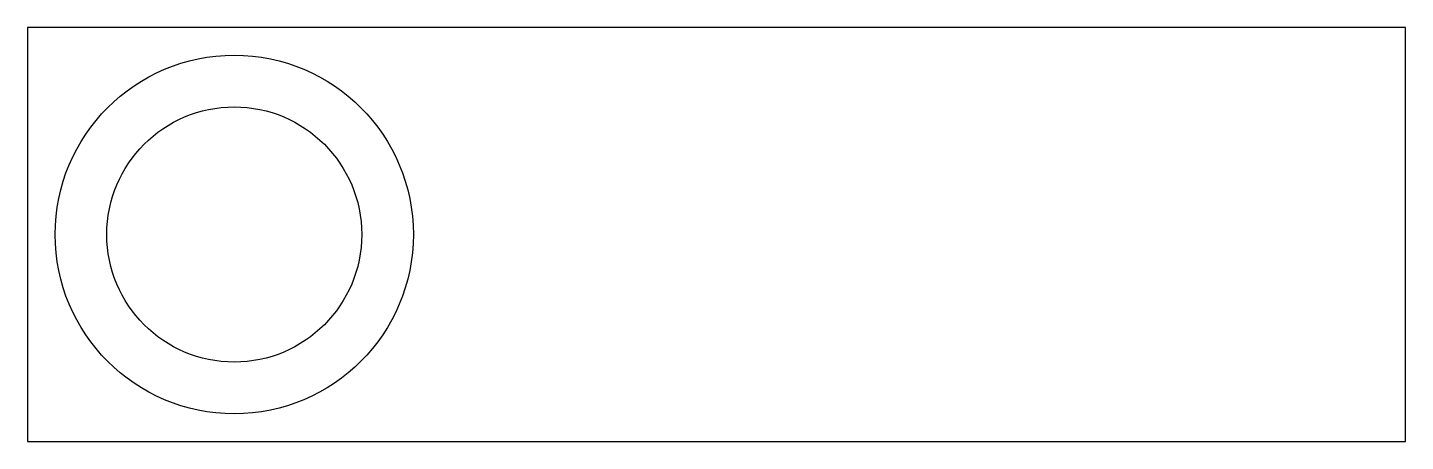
# Model space of a CAD drawing. Extents: x 0 to 100, y 0 to 30.
import ezdxf

# ---------------------------------------------------------------- set-up
doc = ezdxf.new("R2010")
doc.units = 0
doc.layers.get('0').update_dxf_attribs({"linetype": 'CONTINUOUS'})

msp = doc.modelspace()

# ---------------------------------------------------------------- linework, layer by layer
at = {"color": 7, "linetype": 'CONTINUOUS'}
for p, q in [((100, 30), (0, 30)), ((0, 30), (0, 0)), ((100, 0), (100, 30)), ((0, 0), (100, 0))]:
    msp.add_line(p, q, dxfattribs=at)
for radius in [13, 9.25]:
    msp.add_circle((15, 15), radius, dxfattribs=at)

doc.saveas('drawing.dxf')
